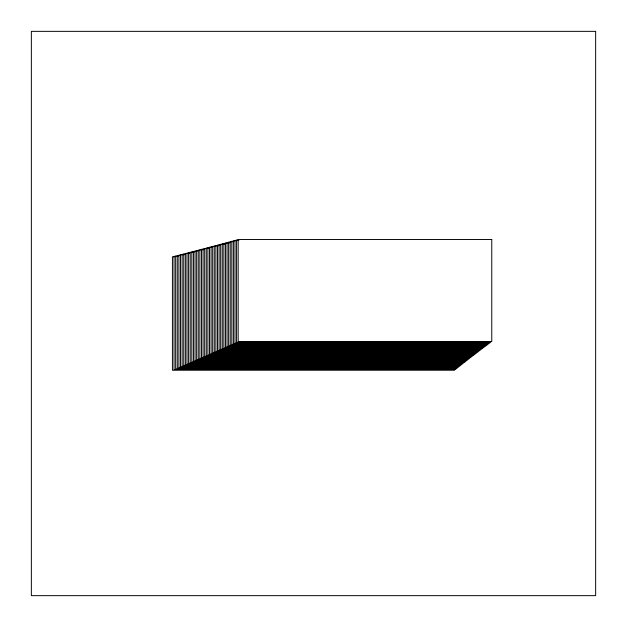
<?xml version="1.0" encoding="UTF-8"?>
<svg xmlns="http://www.w3.org/2000/svg" width="627" height="627" viewBox="0 0 627 627"><rect width="100%" height="100%" fill="white"/><g stroke="black" fill="none" stroke-linecap="round" stroke-linejoin="round"><path stroke-width="0.94" d="M238.534 239.961L236.575 239.961L236.575 342.217L490.839 342.217M238.895 240.384L234.992 240.384L234.992 342.906L489.914 342.906M235.36 240.807L233.401 240.807L233.401 343.604L488.989 343.604M233.769 241.238L231.818 241.238L231.818 344.294L488.065 344.294M233.158 241.661L230.227 241.661L230.227 344.991L487.148 344.991M230.595 242.093L228.636 242.093L228.636 345.689L486.223 345.689M229.004 242.516L227.045 242.516L227.045 346.378L485.306 346.378M229.364 242.939L225.454 242.939L225.454 347.076L484.389 347.076M225.822 243.362L223.863 243.362L223.863 347.773L483.472 347.773M224.223 243.785L222.272 243.785L222.272 348.471L482.555 348.471M224.584 244.216L220.673 244.216L220.673 349.168L481.638 349.168M221.033 244.64L219.082 244.64L219.082 349.866L480.721 349.866M219.442 245.063L217.483 245.063L217.483 350.564L479.804 350.564M217.843 245.486L215.884 245.486L215.884 351.261L478.895 351.261M218.196 245.902L214.285 245.902L214.285 351.959L477.978 351.959M214.646 246.325L212.686 246.325L212.686 352.656L477.069 352.656M213.047 246.748L211.087 246.748L211.087 353.354L476.159 353.354M212.42 247.171L209.489 247.171L209.489 354.051L475.25 354.051M209.849 247.594L207.89 247.594L207.89 354.749L474.341 354.749M208.242 248.01L206.283 248.01L206.283 355.454L473.432 355.454M208.595 248.433L204.684 248.433L204.684 356.152L472.523 356.152M205.029 248.856L203.077 248.856L203.077 356.849L471.622 356.849M203.43 249.272L201.471 249.272L201.471 357.555L470.712 357.555M203.783 249.695L199.864 249.695L199.864 358.252L469.811 358.252M200.217 250.11L198.257 250.11L198.257 358.957L468.902 358.957M198.61 250.526L196.651 250.526L196.651 359.663L468.001 359.663M197.983 250.949L195.044 250.949L195.044 360.36L467.099 360.36M195.389 251.364L193.437 251.364L193.437 361.066L466.198 361.066M193.774 251.78L191.823 251.78L191.823 361.771L465.297 361.771M194.127 252.203L190.216 252.203L190.216 362.469L464.403 362.469M190.553 252.618L188.602 252.618L188.602 363.174L463.502 363.174M188.939 253.034L186.987 253.034L186.987 363.879L462.608 363.879M189.276 253.449L185.373 253.449L185.373 364.585L461.707 364.585M185.717 253.864L183.758 253.864L183.758 365.29L460.814 365.29M184.095 254.28L182.143 254.28L182.143 365.996L459.92 365.996M184.432 254.695L180.521 254.695L180.521 366.701L459.027 366.701M180.858 255.111L178.907 255.111L178.907 367.406L458.133 367.406M179.244 255.526L177.284 255.526L177.284 368.112L457.24 368.112M178.601 255.934L175.67 255.934L175.67 368.825L456.354 368.825M175.999 256.349L174.047 256.349L174.047 369.53L455.461 369.53M174.384 256.764L172.425 256.764L172.425 370.236L454.575 370.236M595.65 31.35L31.35 31.35L31.35 595.65L595.65 595.65L595.65 31.35M491.764 239.53L238.166 239.53L238.166 341.519L491.764 341.519L491.764 239.53"/></g></svg>
